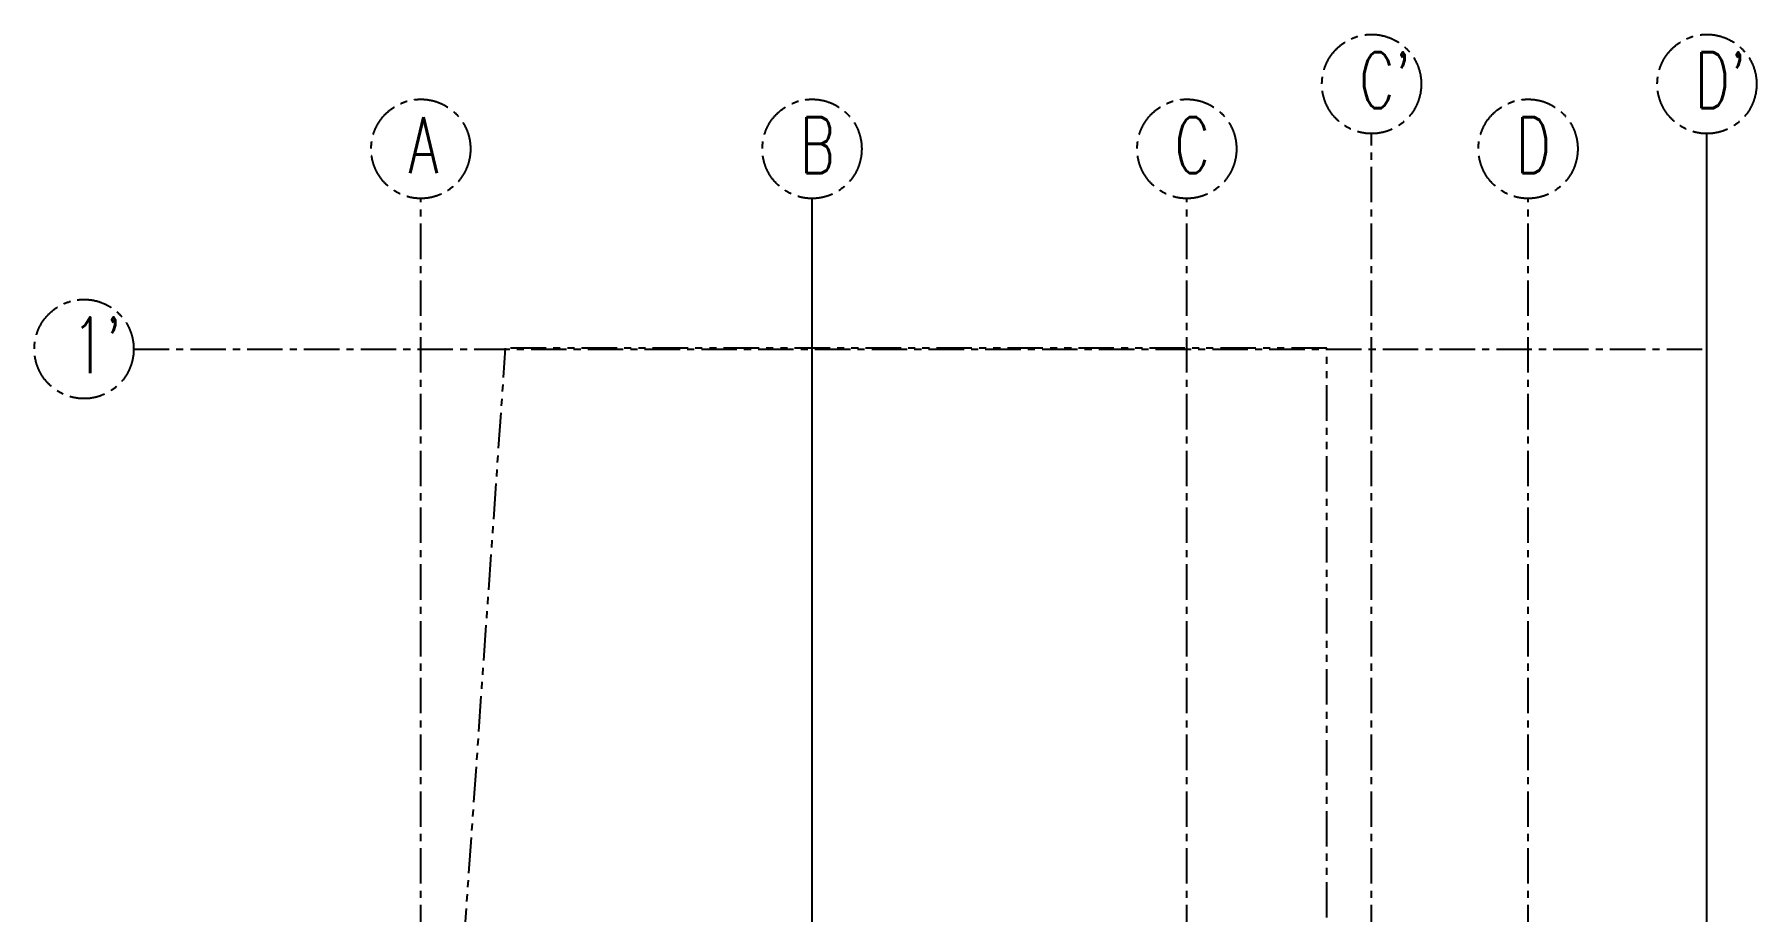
# Model space of a CAD drawing. Header units: millimetres. Extents: x -248340 to 456025, y 261499 to 1049645.
# Drawn here: x 173356 to 188762, y 331132 to 338980 of the extents above; entities that cross this region are included whole.
import ezdxf

# ---------------------------------------------------------------- set-up
doc = ezdxf.new("R2010")
doc.units = ezdxf.units.MM
doc.header["$LTSCALE"] = 8
doc.header["$MEASUREMENT"] = 0
for name, pattern in [('CENTER', [50.8, 31.75, -6.35, 6.35, -6.35]), ('CONTINOUS', [0]), ('PHANTOM', [63.5, 31.75, -6.35, 6.35, -6.35, 6.35, -6.35])]:
    doc.linetypes.add(name, pattern=pattern)
doc.layers.get('0').update_dxf_attribs({"linetype": 'CONTINUOUS'})
doc.layers.add('ar_grid', color=10, linetype='CENTER')
doc.layers.add('ar_wall', color=7, linetype='CONTINOUS')
doc.styles.get("Standard").update_dxf_attribs({"font": 'txt.shx', "width": 0.7, "bigfont": 'extfont.shx'})

# ---------------------------------------------------------------- blocks, each defined once
blk = doc.blocks.new('SSS')
at = {"color": 252, "ltscale": 1.25, "true_color": 0x939598}
for p, q in [((146515, -114271), (146515, -94352)), ((138509, -114271), (138509, -94932))]:
    blk.add_line(p, q, dxfattribs=at)
at = {"layer": 'ar_grid', "ltscale": 1.25}
for p, q in [((143515, -114271), (143515, -94352)), ((135009, -114271), (135009, -94932)), ((132439, -96280), (146515, -96280))]:
    blk.add_line(p, q, dxfattribs=at)
at = {"layer": 'ar_grid', "color": 252, "ltscale": 1.25, "true_color": 0x939598}
for p, q in [((141862, -114271), (141862, -94932)), ((144915, -114271), (144915, -94932))]:
    blk.add_line(p, q, dxfattribs=at)
at = {"layer": 'ar_grid', "ltscale": 1.25}
for centre in [(143515, -93909), (146515, -93909), (135009, -94489), (138509, -94489), (141862, -94489), (144915, -94489), (131996, -96280)]:
    blk.add_circle(centre, 444, dxfattribs=at)
at = {"layer": 'ar_wall', "color": 252, "linetype": 'PHANTOM', "ltscale": 1.25, "true_color": 0x939598}
for p, q in [((134509, -114271), (135768, -96271)), ((143115, -96271), (135768, -96271)), ((143115, -103271), (143115, -96271))]:
    blk.add_line(p, q, dxfattribs=at)
at = {"layer": 'ar_grid', "ltscale": 1.25, "char_height": 500, "attachment_point": 1}
for s, insert in [("C'", (143405, -93625)), ("D'", (146405, -93625)), ('A', (134898, -94205)), ('B', (138398, -94205)), ('C', (141752, -94205)), ('D', (144805, -94205)), ("1'", (131885, -95995))]:
    blk.add_mtext_dynamic_manual_height_columns(s, width=0.401, gutter_width=1, heights=[0], dxfattribs=dict(at, insert=insert))

msp = doc.modelspace()

# ---------------------------------------------------------------- block references
at = {"color": 1, "lineweight": 30}
msp.add_blockref('SSS', (41803.356, 432445.018), dxfattribs=at)

doc.saveas('drawing.dxf')
